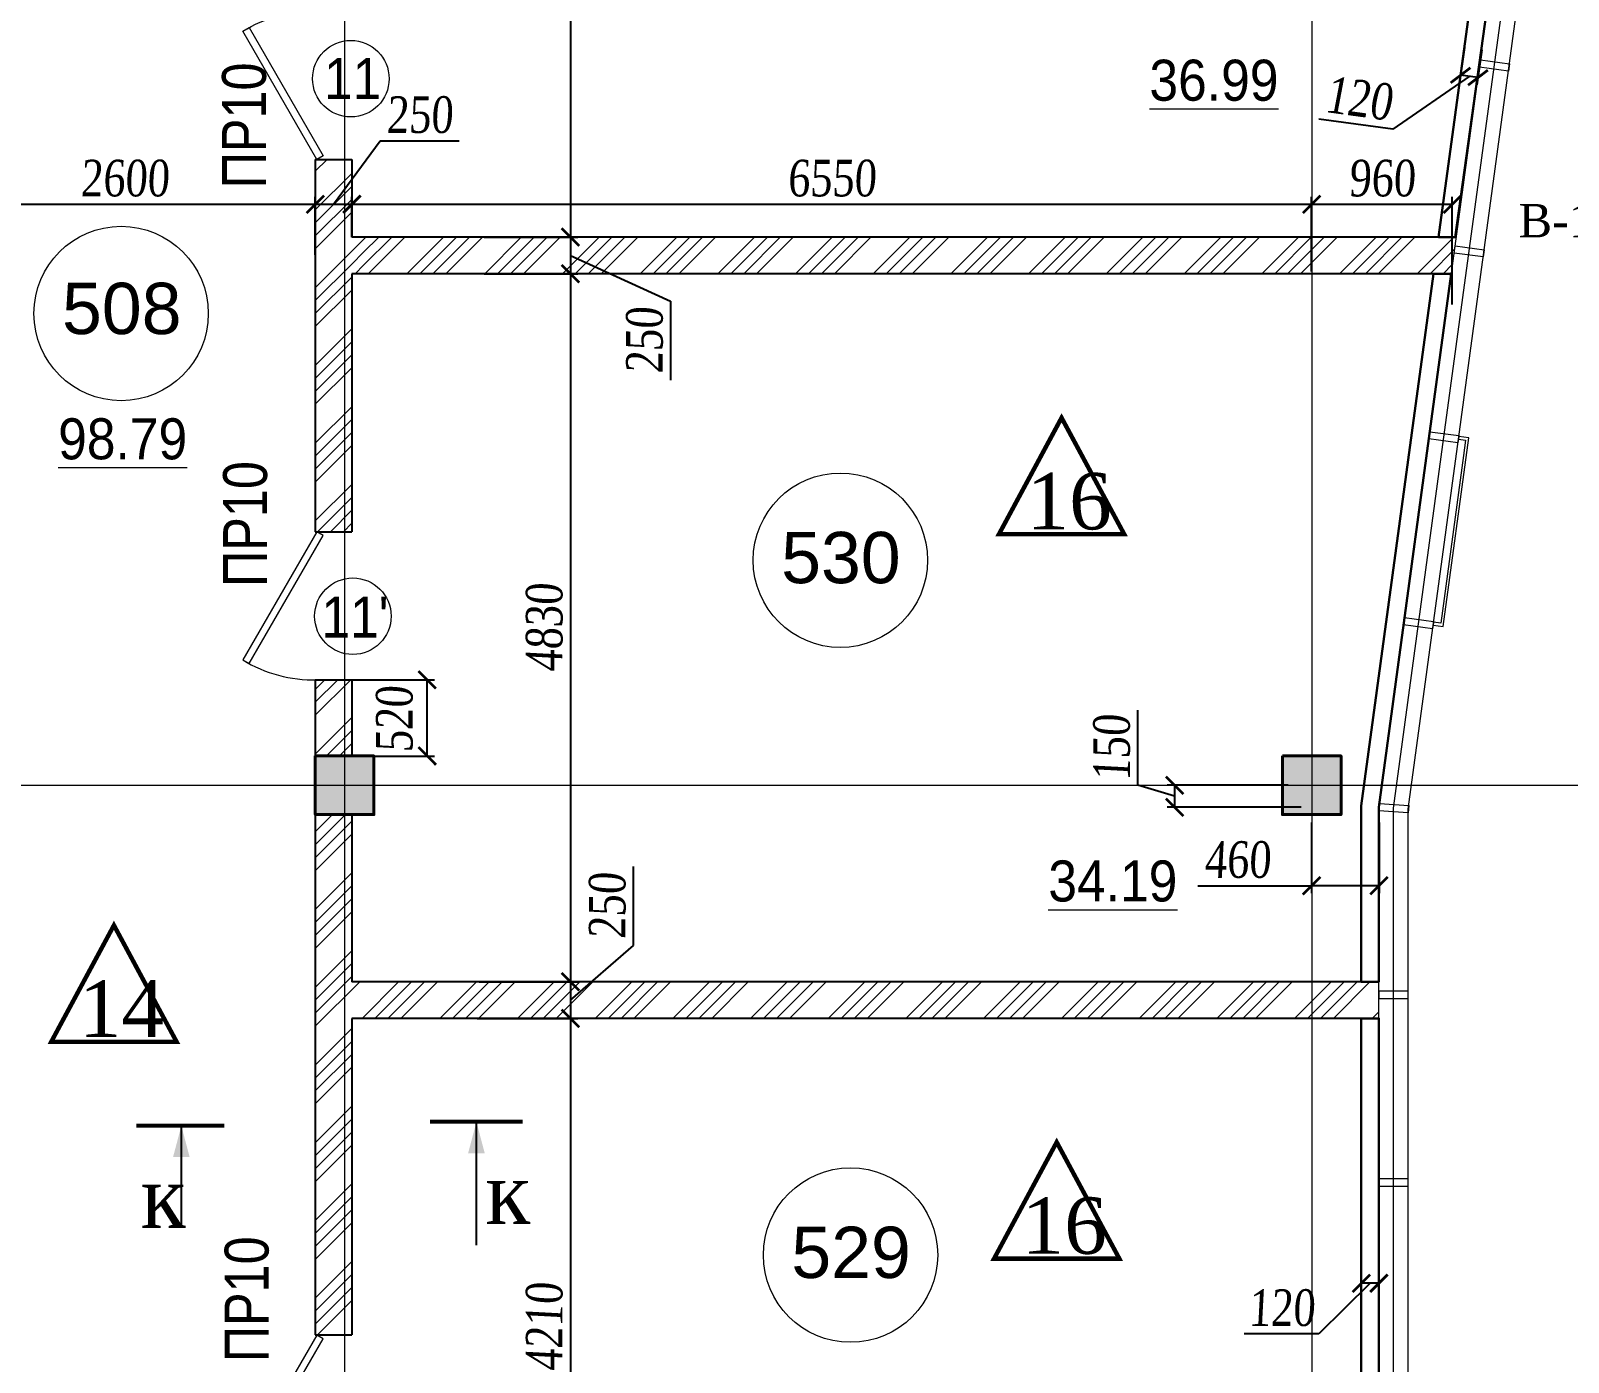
# Model space of a CAD drawing. Header units: inches. Extents: x -407541 to 6688123, y -998590 to 1205599.
# Drawn here: x 96261 to 106754, y 233001 to 242085 of the extents above; entities that cross this region are included whole.
import ezdxf

# ---------------------------------------------------------------- set-up
doc = ezdxf.new("R2010")
doc.units = ezdxf.units.IN
doc.header["$MEASUREMENT"] = 0
doc.linetypes.add('ACAD_ISO04W100', pattern=[30, 24, -3, 0, -3])
for name, color, linetype, lineweight in [('ведомость витражей', 224, 'Continuous', 13), ('ведомость проемов', 3, 'Continuous', 9), ('ВИТРАЖ', 145, 'Continuous', 9), ('двери', 123, 'Continuous', 13), ('марки полов', 140, 'Continuous', 5), ('МОНОЛИТ', 5, 'Continuous', 40), ('Ограждения', 110, 'Continuous', 18), ('Оси', 254, 'ACAD_ISO04W100', 5), ('ПЕРЕГОРОДКА', 7, 'Continuous', 25), ('Перемычки', 21, 'Continuous', 13), ('площади', 40, 'Continuous', 9), ('размер внутр', 142, 'Continuous', 5), ('Цоколь', 21, 'Continuous', 30), ('Штриховка', 7, 'Continuous', 9), ('ШТРИХОВКА КИРПИЧ', 30, 'Continuous', 9), ('Экспликацийа', 7, 'Continuous', 18)]:
    doc.layers.add(name, color=color, linetype=linetype, lineweight=lineweight)
doc.styles.get("Standard").update_dxf_attribs({"font": 'arial.ttf'})
doc.styles.add('style1', font='arial.ttf', dxfattribs={"width": 0.9, "height": 500})
doc.styles.add('STYLE2', font='times.ttf', dxfattribs={"width": 0.8, "oblique": 3})
doc.styles.add('Times', font='times.ttf')
doc.styles.add('стиль1', font='times.ttf')
doc.dimstyles.new('vnytren', dxfattribs={"dimtxt": 250, "dimasz": 120, "dimexe": 50, "dimexo": 0, "dimgap": 50, "dimtad": 1, "dimdec": 0, "dimzin": 0, "dimdsep": 46, "dimtxsty": 'STYLE2', "dimblk": 'ARCHTICK', "dimcen": 0, "dimadec": 0, "dimazin": 0, "dimtfac": 1, "dimtdec": 0, "dimtmove": 1, "dimatfit": 2, "dimldrblk": 'DOT', "dimfxl": 1, "dimtolj": 1, "dimtzin": 0, "dimarcsym": 0})

# ---------------------------------------------------------------- blocks, each defined once
blk = doc.blocks.new('DOOR910')
at = {"layer": 'двери'}
for p, q in [((6780604, 859520), (6780504, 859520)), ((6780604, 858510), (6780504, 858510))]:
    blk.add_line(p, q, dxfattribs=at)
blk.add_lwpolyline([(6781109, 859384), (6781066, 859409), (6780561, 858535), (6780604, 858510)], close=True, dxfattribs=at)
blk.add_arc((6780629, 858603), 917, 58.4378, 91.5622, dxfattribs=at)
blk = doc.blocks.new('_ARCHTICK')
at = {"color": 0, "linetype": 'ByBlock', "const_width": 0.15}
blk.add_lwpolyline([(-0.5, -0.5), (0.5, 0.5)], dxfattribs=at)
blk = doc.blocks.new('*D1646')
at = {"layer": 'размер внутр', "color": 0, "lineweight": -2, "transparency": 16777216}
for p, q in [((98214, 237657), (99017, 237657)), ((98967, 237137), (98967, 237657)), ((98203, 237137), (99017, 237137))]:
    blk.add_line(p, q, dxfattribs=at)
at = {"layer": 'размер внутр', "color": 0, "lineweight": -2, "transparency": 16777216, "xscale": 120, "yscale": 120, "zscale": 120}
for p, rotation in [((98967, 237657), 90), ((98967, 237137), 270)]:
    blk.add_blockref('_ARCHTICK', p, dxfattribs=dict(at, rotation=rotation))
at = {"layer": 'размер внутр', "color": 0, "transparency": 16777216, "insert": (98744, 237387), "char_height": 250, "attachment_point": 5, "rotation": 90, "style": 'STYLE2'}
blk.add_mtext('\\A1;520', dxfattribs=at)
blk = doc.blocks.new('_Dot')
at = {"color": 0, "linetype": 'ByBlock', "lineweight": -2}
blk.add_line((-0.5, 0), (-1, 0), dxfattribs=at)
at = {"color": 0, "linetype": 'ByBlock', "const_width": 0.5}
blk.add_lwpolyline([(-0.25, 0, 1), (0.25, 0, 1)], format="xyb", close=True, dxfattribs=at)
blk = doc.blocks.new('*D1955')
at = {"layer": 'размер внутр', "color": 0, "lineweight": -2, "transparency": 16777216}
for p, q in [((99267, 245527), (99994, 245527)), ((99944, 245527), (99944, 240677)), ((99356, 240677), (99994, 240677))]:
    blk.add_line(p, q, dxfattribs=at)
at = {"layer": 'размер внутр', "color": 0, "lineweight": -2, "transparency": 16777216, "xscale": 120, "yscale": 120, "zscale": 120}
for p, rotation in [((99944, 245527), 90), ((99944, 240677), 270)]:
    blk.add_blockref('_ARCHTICK', p, dxfattribs=dict(at, rotation=rotation))
at = {"layer": 'размер внутр', "color": 0, "transparency": 16777216, "insert": (99767, 243102), "char_height": 250, "attachment_point": 5, "rotation": 90, "style": 'STYLE2'}
blk.add_mtext('\\A1;4850', dxfattribs=at)
blk = doc.blocks.new('*D1956')
at = {"layer": 'размер внутр', "color": 0, "lineweight": -2, "transparency": 16777216}
for p, q in [((99356, 240677), (99994, 240677)), ((99944, 240677), (99944, 240427)), ((99944, 240552), (100628, 240241)), ((99356, 240427), (99994, 240427)), ((100628, 240241), (100628, 239702))]:
    blk.add_line(p, q, dxfattribs=at)
at = {"layer": 'размер внутр', "color": 0, "lineweight": -2, "transparency": 16777216, "xscale": 120, "yscale": 120, "zscale": 120}
for p, rotation in [((99944, 240677), 90), ((99944, 240427), 270)]:
    blk.add_blockref('_ARCHTICK', p, dxfattribs=dict(at, rotation=rotation))
at = {"layer": 'размер внутр', "color": 0, "transparency": 16777216, "insert": (100451, 239972), "char_height": 250, "attachment_point": 5, "rotation": 90, "style": 'STYLE2'}
blk.add_mtext('\\A1;250', dxfattribs=at)
blk = doc.blocks.new('*D1957')
at = {"layer": 'размер внутр', "color": 0, "lineweight": -2, "transparency": 16777216}
for p, q in [((99356, 240427), (99994, 240427)), ((99944, 240427), (99944, 235597)), ((99322, 235597), (99994, 235597))]:
    blk.add_line(p, q, dxfattribs=at)
at = {"layer": 'размер внутр', "color": 0, "lineweight": -2, "transparency": 16777216, "xscale": 120, "yscale": 120, "zscale": 120}
for p, rotation in [((99944, 240427), 90), ((99944, 235597), 270)]:
    blk.add_blockref('_ARCHTICK', p, dxfattribs=dict(at, rotation=rotation))
at = {"layer": 'размер внутр', "color": 0, "transparency": 16777216, "insert": (99767, 238012), "char_height": 250, "attachment_point": 5, "rotation": 90, "style": 'STYLE2'}
blk.add_mtext('\\A1;4830', dxfattribs=at)
blk = doc.blocks.new('*D1958')
at = {"layer": 'размер внутр', "color": 0, "lineweight": -2, "transparency": 16777216}
for p, q in [((100374, 235844), (100374, 236383)), ((99944, 235472), (100374, 235844)), ((99322, 235597), (99994, 235597)), ((99944, 235597), (99944, 235347)), ((99309, 235347), (99994, 235347))]:
    blk.add_line(p, q, dxfattribs=at)
at = {"layer": 'размер внутр', "color": 0, "lineweight": -2, "transparency": 16777216, "xscale": 120, "yscale": 120, "zscale": 120}
for p, rotation in [((99944, 235597), 90), ((99944, 235347), 270)]:
    blk.add_blockref('_ARCHTICK', p, dxfattribs=dict(at, rotation=rotation))
at = {"layer": 'размер внутр', "color": 0, "transparency": 16777216, "insert": (100197, 236114), "char_height": 250, "attachment_point": 5, "rotation": 90, "style": 'STYLE2'}
blk.add_mtext('\\A1;250', dxfattribs=at)
blk = doc.blocks.new('*D1959')
at = {"layer": 'размер внутр', "color": 0, "lineweight": -2, "transparency": 16777216}
for p, q in [((99309, 235347), (99994, 235347)), ((99944, 235347), (99944, 231137)), ((99098, 231137), (99994, 231137))]:
    blk.add_line(p, q, dxfattribs=at)
at = {"layer": 'размер внутр', "color": 0, "lineweight": -2, "transparency": 16777216, "xscale": 120, "yscale": 120, "zscale": 120}
for p, rotation in [((99944, 235347), 90), ((99944, 231137), 270)]:
    blk.add_blockref('_ARCHTICK', p, dxfattribs=dict(at, rotation=rotation))
at = {"layer": 'размер внутр', "color": 0, "transparency": 16777216, "insert": (99767, 233242), "char_height": 250, "attachment_point": 5, "rotation": 90, "style": 'STYLE2'}
blk.add_mtext('\\A1;4210', dxfattribs=at)
blk = doc.blocks.new('*D1969')
at = {"layer": 'размер внутр', "color": 0, "lineweight": -2, "transparency": 16777216}
for p, q in [((95603, 240454), (95603, 240951)), ((98203, 240556), (98203, 240951)), ((95603, 240901), (98203, 240901))]:
    blk.add_line(p, q, dxfattribs=at)
at = {"layer": 'размер внутр', "color": 0, "lineweight": -2, "transparency": 16777216, "xscale": 120, "yscale": 120, "zscale": 120, "rotation": 180}
blk.add_blockref('_ARCHTICK', (95603, 240901), dxfattribs=at)
at = {"layer": 'размер внутр', "color": 0, "lineweight": -2, "transparency": 16777216, "xscale": 120, "yscale": 120, "zscale": 120}
blk.add_blockref('_ARCHTICK', (98203, 240901), dxfattribs=at)
at = {"layer": 'размер внутр', "color": 0, "transparency": 16777216, "insert": (96903, 241078), "char_height": 250, "attachment_point": 5, "style": 'STYLE2'}
blk.add_mtext('\\A1;2600', dxfattribs=at)
blk = doc.blocks.new('*D1970')
at = {"layer": 'размер внутр', "color": 0, "lineweight": -2, "transparency": 16777216}
for p, q in [((98328, 240901), (98646, 241334)), ((98646, 241334), (99185, 241334)), ((98203, 240556), (98203, 240951)), ((98453, 240677), (98453, 240951)), ((98203, 240901), (98453, 240901))]:
    blk.add_line(p, q, dxfattribs=at)
at = {"layer": 'размер внутр', "color": 0, "lineweight": -2, "transparency": 16777216, "xscale": 120, "yscale": 120, "zscale": 120, "rotation": 180}
blk.add_blockref('_ARCHTICK', (98203, 240901), dxfattribs=at)
at = {"layer": 'размер внутр', "color": 0, "lineweight": -2, "transparency": 16777216, "xscale": 120, "yscale": 120, "zscale": 120}
blk.add_blockref('_ARCHTICK', (98453, 240901), dxfattribs=at)
at = {"layer": 'размер внутр', "color": 0, "transparency": 16777216, "insert": (98915, 241511), "char_height": 250, "attachment_point": 5, "style": 'STYLE2'}
blk.add_mtext('\\A1;250', dxfattribs=at)
blk = doc.blocks.new('*D1971')
at = {"layer": 'размер внутр', "color": 0, "lineweight": -2, "transparency": 16777216}
for p, q in [((98453, 240677), (98453, 240951)), ((105003, 240442), (105003, 240951)), ((98453, 240901), (105003, 240901))]:
    blk.add_line(p, q, dxfattribs=at)
at = {"layer": 'размер внутр', "color": 0, "lineweight": -2, "transparency": 16777216, "xscale": 120, "yscale": 120, "zscale": 120, "rotation": 180}
blk.add_blockref('_ARCHTICK', (98453, 240901), dxfattribs=at)
at = {"layer": 'размер внутр', "color": 0, "lineweight": -2, "transparency": 16777216, "xscale": 120, "yscale": 120, "zscale": 120}
blk.add_blockref('_ARCHTICK', (105003, 240901), dxfattribs=at)
at = {"layer": 'размер внутр', "color": 0, "transparency": 16777216, "insert": (101728, 241078), "char_height": 250, "attachment_point": 5, "style": 'STYLE2'}
blk.add_mtext('\\A1;6550', dxfattribs=at)
blk = doc.blocks.new('*D1972')
at = {"layer": 'размер внутр', "color": 0, "lineweight": -2, "transparency": 16777216}
for p, q in [((105003, 240442), (105003, 240951)), ((105963, 240217), (105963, 240951)), ((105003, 240901), (105963, 240901))]:
    blk.add_line(p, q, dxfattribs=at)
at = {"layer": 'размер внутр', "color": 0, "lineweight": -2, "transparency": 16777216, "xscale": 120, "yscale": 120, "zscale": 120, "rotation": 180}
blk.add_blockref('_ARCHTICK', (105003, 240901), dxfattribs=at)
at = {"layer": 'размер внутр', "color": 0, "lineweight": -2, "transparency": 16777216, "xscale": 120, "yscale": 120, "zscale": 120}
blk.add_blockref('_ARCHTICK', (105963, 240901), dxfattribs=at)
at = {"layer": 'размер внутр', "color": 0, "transparency": 16777216, "insert": (105483, 241078), "char_height": 250, "attachment_point": 5, "style": 'STYLE2'}
blk.add_mtext('\\A1;960', dxfattribs=at)
blk = doc.blocks.new('*D3265')
at = {"layer": 'размер внутр', "color": 0, "lineweight": -2, "transparency": 16777216}
for p, q in [((105003, 236684), (105003, 236202)), ((105463, 236684), (105463, 236202)), ((104227, 236252), (105003, 236252)), ((105463, 236252), (105003, 236252))]:
    blk.add_line(p, q, dxfattribs=at)
at = {"layer": 'размер внутр', "color": 0, "lineweight": -2, "transparency": 16777216, "xscale": 120, "yscale": 120, "zscale": 120, "rotation": 180}
blk.add_blockref('_ARCHTICK', (105003, 236252), dxfattribs=at)
at = {"layer": 'размер внутр', "color": 0, "lineweight": -2, "transparency": 16777216, "xscale": 120, "yscale": 120, "zscale": 120}
blk.add_blockref('_ARCHTICK', (105463, 236252), dxfattribs=at)
at = {"layer": 'размер внутр', "color": 0, "transparency": 16777216, "insert": (104497, 236429), "char_height": 250, "attachment_point": 5, "style": 'STYLE2'}
blk.add_mtext('\\A1;460', dxfattribs=at)
blk = doc.blocks.new('*D3277')
at = {"layer": 'размер внутр', "color": 0, "lineweight": -2, "transparency": 16777216}
for p, q in [((103816, 236938), (103816, 237449)), ((104068, 236862), (103816, 236938)), ((104843, 236937), (104018, 236937)), ((104068, 236937), (104068, 236787)), ((104931, 236787), (104018, 236787))]:
    blk.add_line(p, q, dxfattribs=at)
at = {"layer": 'размер внутр', "color": 0, "lineweight": -2, "transparency": 16777216, "xscale": 120, "yscale": 120, "zscale": 120}
for p, rotation in [((104068, 236937), 90), ((104068, 236787), 270)]:
    blk.add_blockref('_ARCHTICK', p, dxfattribs=dict(at, rotation=rotation))
at = {"layer": 'размер внутр', "color": 0, "transparency": 16777216, "insert": (103639, 237193), "char_height": 250, "attachment_point": 5, "rotation": 90, "style": 'STYLE2'}
blk.add_mtext('\\A1;150', dxfattribs=at)
blk = doc.blocks.new('*D3331')
at = {"layer": 'размер внутр', "color": 0, "lineweight": -2, "ltscale": 0.1, "transparency": 16777216}
for p, q in [((106045, 241971), (106012, 241732)), ((106164, 241955), (106131, 241716)), ((106079, 241773), (105557, 241413)), ((106138, 241765), (106019, 241781)), ((105557, 241413), (105051, 241482))]:
    blk.add_line(p, q, dxfattribs=at)
at = {"layer": 'размер внутр', "color": 0, "lineweight": -2, "ltscale": 0.1, "transparency": 16777216, "xscale": 120, "yscale": 120, "zscale": 120}
for p, rotation in [((106019, 241781), 172.2630043872027), ((106138, 241765), 352.2630043872027)]:
    blk.add_blockref('_ARCHTICK', p, dxfattribs=dict(at, rotation=rotation))
at = {"layer": 'размер внутр', "color": 0, "ltscale": 0.1, "transparency": 16777216, "insert": (105328, 241623), "char_height": 250, "attachment_point": 5, "rotation": 352.263, "style": 'STYLE2'}
blk.add_mtext('\\A1;120', dxfattribs=at)
blk = doc.blocks.new('*D3333')
at = {"layer": 'размер внутр', "color": 0, "lineweight": -2, "transparency": 16777216}
for p, q in [((105342, 233774), (105342, 233490)), ((105462, 233774), (105462, 233490)), ((105402, 233540), (105053, 233195)), ((105462, 233540), (105342, 233540)), ((105053, 233195), (104542, 233195))]:
    blk.add_line(p, q, dxfattribs=at)
at = {"layer": 'размер внутр', "color": 0, "lineweight": -2, "transparency": 16777216, "xscale": 120, "yscale": 120, "zscale": 120, "rotation": 180}
blk.add_blockref('_ARCHTICK', (105342, 233540), dxfattribs=at)
at = {"layer": 'размер внутр', "color": 0, "lineweight": -2, "transparency": 16777216, "xscale": 120, "yscale": 120, "zscale": 120}
blk.add_blockref('_ARCHTICK', (105462, 233540), dxfattribs=at)
at = {"layer": 'размер внутр', "color": 0, "transparency": 16777216, "insert": (104798, 233372), "char_height": 250, "attachment_point": 5, "style": 'STYLE2'}
blk.add_mtext('\\A1;120', dxfattribs=at)

msp = doc.modelspace()

# ---------------------------------------------------------------- hatches: boundary and pattern name
h = msp.add_hatch(color=256)
h.set_gradient(color2=(0, 0, 0), one_color=1)
h.paths.add_polyline_path([(99246.1, 234426.9), (99302.9, 234426.9), (99302.9, 234640.8)])
h.paths.add_polyline_path([(99302.9, 234640.8), (99302.9, 234426.9), (99359.7, 234426.9)])
h = msp.add_hatch(color=256)
h.set_gradient(color2=(0, 0, 0), one_color=1)
h.paths.add_polyline_path([(97232.3, 234400.3), (97289, 234400.3), (97289, 234614.2)])
h.paths.add_polyline_path([(97289, 234614.2), (97289, 234400.3), (97345.8, 234400.3)])
at = {"layer": 'Штриховка'}
h = msp.add_hatch(dxfattribs=at)
h.set_pattern_fill('ANSI35', color=256, scale=25, style=0)
h.set_pattern_definition([(45, (-6764080.43, -624333.35), (-112.2532015, 112.2532015), []), (45, (-6763968.18, -624333.35), (-112.2532015, 112.2532015), [198.4375, -39.6875, 0, -39.6875])])
h.paths.add_polyline_path([(17203.4, 266637), (17603.4, 266637), (17603.4, 266237), (17203.4, 266237)])
h.paths.add_polyline_path([(20203.4, 266637), (20603.4, 266637), (20603.4, 266237), (20203.4, 266237)])
h.paths.add_polyline_path([(24073.4, 266637), (24473.4, 266637), (24473.4, 266237), (24073.4, 266237)])
h.paths.add_polyline_path([(17203.4, 261137), (17603.4, 261137), (17603.4, 260737), (17203.4, 260737)])
h.paths.add_polyline_path([(17203.4, 252637), (17603.4, 252637), (17603.4, 252237), (17203.4, 252237)])
h.paths.add_polyline_path([(17203.4, 249137), (17603.4, 249137), (17603.4, 248737), (17203.4, 248737)])
h.paths.add_polyline_path([(17203.4, 243137), (17603.4, 243137), (17603.4, 242737), (17203.4, 242737)])
h.paths.add_polyline_path([(17203.4, 237137), (17603.4, 237137), (17603.4, 236737), (17203.4, 236737)])
h.paths.add_polyline_path([(20203.4, 231137), (20603.4, 231137), (20603.4, 230737), (20203.4, 230737)])
h.paths.add_polyline_path([(20203.4, 237137), (20603.4, 237137), (20603.4, 236737), (20203.4, 236737)])
h.paths.add_polyline_path([(20203.4, 243137), (20603.4, 243137), (20603.4, 242737), (20203.4, 242737)])
h.paths.add_polyline_path([(20203.4, 249137), (20603.4, 249137), (20603.4, 248737), (20203.4, 248737)])
h.paths.add_polyline_path([(20203.4, 228037), (20603.4, 228037), (20603.4, 227637), (20203.4, 227637)])
h.paths.add_polyline_path([(20203.4, 219337), (20603.4, 219337), (20603.4, 218937), (20203.4, 218937)])
h.paths.add_polyline_path([(24703.4, 258237), (25103.4, 258237), (25103.4, 257837), (24703.4, 257837)])
h.paths.add_polyline_path([(30703.4, 263637), (31103.4, 263637), (31103.4, 263237), (30703.4, 263237)])
h.paths.add_polyline_path([(30703.4, 258237), (31103.4, 258237), (31103.4, 257837), (30703.4, 257837)])
h.paths.add_polyline_path([(36703.4, 263637), (37103.4, 263637), (37103.4, 263237), (36703.4, 263237)])
h.paths.add_polyline_path([(36703.4, 258237), (37103.4, 258237), (37103.4, 257837), (36703.4, 257837)])
h.paths.add_polyline_path([(42703.4, 263637), (43103.4, 263637), (43103.4, 263237), (42703.4, 263237)])
h.paths.add_polyline_path([(42703.4, 258237), (43103.4, 258237), (43103.4, 257837), (42703.4, 257837)])
h.paths.add_polyline_path([(48703.4, 258237), (49103.4, 258237), (49103.4, 257837), (48703.4, 257837)])
h.paths.add_polyline_path([(54703.4, 263637), (55103.4, 263637), (55103.4, 263237), (54703.4, 263237)])
h.paths.add_polyline_path([(54703.4, 258237), (55103.4, 258237), (55103.4, 257837), (54703.4, 257837)])
h.paths.add_polyline_path([(60703.4, 263637), (61103.4, 263637), (61103.4, 263237), (60703.4, 263237)])
h.paths.add_polyline_path([(60703.4, 258237), (61103.4, 258237), (61103.4, 257837), (60703.4, 257837)])
h.paths.add_polyline_path([(66703.4, 263637), (67103.4, 263637), (67103.4, 263237), (66703.4, 263237)])
h.paths.add_polyline_path([(66703.4, 258237), (67103.4, 258237), (67103.4, 257837), (66703.4, 257837)])
h.paths.add_polyline_path([(72703.4, 258237), (73103.4, 258237), (73103.4, 257837), (72703.4, 257837)])
h.paths.add_polyline_path([(78703.4, 263637), (79103.4, 263637), (79103.4, 263237), (78703.4, 263237)])
h.paths.add_polyline_path([(78703.4, 258237), (79103.4, 258237), (79103.4, 257837), (78703.4, 257837)])
h.paths.add_polyline_path([(84703.4, 263637), (85103.4, 263637), (85103.4, 263237), (84703.4, 263237)])
h.paths.add_polyline_path([(84703.4, 258237), (85103.4, 258237), (85103.4, 257837), (84703.4, 257837)])
h.paths.add_polyline_path([(90703.4, 258237), (91103.4, 258237), (91103.4, 257837), (90703.4, 257837)])
h.paths.add_polyline_path([(30703.4, 272037), (31103.4, 272037), (31103.4, 271637), (30703.4, 271637)])
h.paths.add_polyline_path([(36703.4, 272037), (37103.4, 272037), (37103.4, 271637), (36703.4, 271637)])
h.paths.add_polyline_path([(42703.4, 272037), (43103.4, 272037), (43103.4, 271637), (42703.4, 271637)])
h.paths.add_polyline_path([(54703.4, 272037), (55103.4, 272037), (55103.4, 271637), (54703.4, 271637)])
h.paths.add_polyline_path([(60703.4, 272037), (61103.4, 272037), (61103.4, 271637), (60703.4, 271637)])
h.paths.add_polyline_path([(66703.4, 272037), (67103.4, 272037), (67103.4, 271637), (66703.4, 271637)])
h.paths.add_polyline_path([(78703.4, 272037), (79103.4, 272037), (79103.4, 271637), (78703.4, 271637)])
h.paths.add_polyline_path([(84703.4, 272037), (85103.4, 272037), (85103.4, 271637), (84703.4, 271637)])
h.paths.add_polyline_path([(91333.4, 266637), (91733.4, 266637), (91733.4, 266237), (91333.4, 266237)])
h.paths.add_polyline_path([(95203.4, 266637), (95603.4, 266637), (95603.4, 266237), (95203.4, 266237)])
h.paths.add_polyline_path([(91333.4, 261137), (91733.4, 261137), (91733.4, 260737), (91333.4, 260737)])
h.paths.add_polyline_path([(95203.4, 261137), (95603.4, 261137), (95603.4, 260737), (95203.4, 260737)])
h.paths.add_polyline_path([(17203.4, 219337), (17603.4, 219337), (17603.4, 218937), (17203.4, 218937)])
h.paths.add_polyline_path([(12103.4, 219337), (12503.4, 219337), (12503.4, 218937), (12103.4, 218937)])
h.paths.add_polyline_path([(8503.4, 222937), (8903.4, 222937), (8903.4, 222537), (8503.4, 222537)])
h.paths.add_polyline_path([(8503.4, 228037), (8903.4, 228037), (8903.4, 227637), (8503.4, 227637)])
h.paths.add_polyline_path([(10603.4, 237137), (11003.4, 237137), (11003.4, 236737), (10603.4, 236737)])
h.paths.add_polyline_path([(10603.4, 243137), (11003.4, 243137), (11003.4, 242737), (10603.4, 242737)])
h.paths.add_polyline_path([(10603.4, 249137), (11003.4, 249137), (11003.4, 248737), (10603.4, 248737)])
h.paths.add_polyline_path([(26803.4, 237137), (27203.4, 237137), (27203.4, 236737), (26803.4, 236737)])
h.paths.add_polyline_path([(26803.4, 243137), (27203.4, 243137), (27203.4, 242737), (26803.4, 242737)])
h.paths.add_polyline_path([(26803.4, 249137), (27203.4, 249137), (27203.4, 248737), (26803.4, 248737)])
h.paths.add_polyline_path([(25303.4, 219337), (25703.4, 219337), (25703.4, 218937), (25303.4, 218937)])
h.paths.add_polyline_path([(28903.4, 222937), (29303.4, 222937), (29303.4, 222537), (28903.4, 222537)])
h.paths.add_polyline_path([(28903.4, 228037), (29303.4, 228037), (29303.4, 227637), (28903.4, 227637)])
h.paths.add_polyline_path([(26803.4, 231137), (27203.4, 231137), (27203.4, 230737), (26803.4, 230737)])
h.paths.add_polyline_path([(26803.4, 228037), (27203.4, 228037), (27203.4, 227637), (26803.4, 227637)])
h.paths.add_polyline_path([(95203.4, 243137), (95603.4, 243137), (95603.4, 242737), (95203.4, 242737)])
h.paths.add_polyline_path([(95203.4, 237137), (95603.4, 237137), (95603.4, 236737), (95203.4, 236737)])
h.paths.add_polyline_path([(98203.4, 231137), (98603.4, 231137), (98603.4, 230737), (98203.4, 230737)])
h.paths.add_polyline_path([(98203.4, 237137), (98603.4, 237137), (98603.4, 236737), (98203.4, 236737)])
h.paths.add_polyline_path([(98203.4, 243137), (98603.4, 243137), (98603.4, 242737), (98203.4, 242737)])
h.paths.add_polyline_path([(98203.4, 249137), (98603.4, 249137), (98603.4, 248737), (98203.4, 248737)])
h.paths.add_polyline_path([(98203.4, 222937), (98603.4, 222937), (98603.4, 222537), (98203.4, 222537)])
h.paths.add_polyline_path([(98203.4, 219337), (98603.4, 219337), (98603.4, 218937), (98203.4, 218937)])
h.paths.add_polyline_path([(95203.4, 222937), (95603.4, 222937), (95603.4, 222537), (95203.4, 222537)])
h.paths.add_polyline_path([(95203.4, 219337), (95603.4, 219337), (95603.4, 218937), (95203.4, 218937)])
h.paths.add_polyline_path([(90103.4, 219337), (90503.4, 219337), (90503.4, 218937), (90103.4, 218937)])
h.paths.add_polyline_path([(86503.4, 222937), (86903.4, 222937), (86903.4, 222537), (86503.4, 222537)])
h.paths.add_polyline_path([(86503.4, 228037), (86903.4, 228037), (86903.4, 227637), (86503.4, 227637)])
h.paths.add_polyline_path([(88603.4, 237137), (89003.4, 237137), (89003.4, 236737), (88603.4, 236737)])
h.paths.add_polyline_path([(88603.4, 243137), (89003.4, 243137), (89003.4, 242737), (88603.4, 242737)])
h.paths.add_polyline_path([(104803.4, 237137), (105203.4, 237137), (105203.4, 236737), (104803.4, 236737)])
h.paths.add_polyline_path([(104803.4, 243137), (105203.4, 243137), (105203.4, 242737), (104803.4, 242737)])
h.paths.add_polyline_path([(104803.4, 249137), (105203.4, 249137), (105203.4, 248737), (104803.4, 248737)])
h.paths.add_polyline_path([(103303.4, 219337), (103703.4, 219337), (103703.4, 218937), (103303.4, 218937)])
h.paths.add_polyline_path([(106903.4, 222937), (107303.4, 222937), (107303.4, 222537), (106903.4, 222537)])
h.paths.add_polyline_path([(104803.4, 231137), (105203.4, 231137), (105203.4, 230737), (104803.4, 230737)])
h.paths.add_polyline_path([(176603.4, 266637), (176203.4, 266637), (176203.4, 266237), (176603.4, 266237)])
h.paths.add_polyline_path([(173603.4, 266637), (173203.4, 266637), (173203.4, 266237), (173603.4, 266237)])
h.paths.add_polyline_path([(169733.4, 266637), (169333.4, 266637), (169333.4, 266237), (169733.4, 266237)])
h.paths.add_polyline_path([(176603.4, 261137), (176203.4, 261137), (176203.4, 260737), (176603.4, 260737)])
h.paths.add_polyline_path([(176603.4, 252637), (176203.4, 252637), (176203.4, 252237), (176603.4, 252237)])
h.paths.add_polyline_path([(176603.4, 249137), (176203.4, 249137), (176203.4, 248737), (176603.4, 248737)])
h.paths.add_polyline_path([(176603.4, 243137), (176203.4, 243137), (176203.4, 242737), (176603.4, 242737)])
h.paths.add_polyline_path([(176603.4, 237137), (176203.4, 237137), (176203.4, 236737), (176603.4, 236737)])
h.paths.add_polyline_path([(173603.4, 231137), (173203.4, 231137), (173203.4, 230737), (173603.4, 230737)])
h.paths.add_polyline_path([(173603.4, 237137), (173203.4, 237137), (173203.4, 236737), (173603.4, 236737)])
h.paths.add_polyline_path([(173603.4, 243137), (173203.4, 243137), (173203.4, 242737), (173603.4, 242737)])
h.paths.add_polyline_path([(173603.4, 249137), (173203.4, 249137), (173203.4, 248737), (173603.4, 248737)])
h.paths.add_polyline_path([(173603.4, 228037), (173203.4, 228037), (173203.4, 227637), (173603.4, 227637)])
h.paths.add_polyline_path([(173603.4, 222937), (173203.4, 222937), (173203.4, 222537), (173603.4, 222537)])
h.paths.add_polyline_path([(173603.4, 219337), (173203.4, 219337), (173203.4, 218937), (173603.4, 218937)])
h.paths.add_polyline_path([(169103.4, 258237), (168703.4, 258237), (168703.4, 257837), (169103.4, 257837)])
h.paths.add_polyline_path([(163103.4, 263637), (162703.4, 263637), (162703.4, 263237), (163103.4, 263237)])
h.paths.add_polyline_path([(163103.4, 258237), (162703.4, 258237), (162703.4, 257837), (163103.4, 257837)])
h.paths.add_polyline_path([(157103.4, 263637), (156703.4, 263637), (156703.4, 263237), (157103.4, 263237)])
h.paths.add_polyline_path([(157103.4, 258237), (156703.4, 258237), (156703.4, 257837), (157103.4, 257837)])
h.paths.add_polyline_path([(151103.4, 263637), (150703.4, 263637), (150703.4, 263237), (151103.4, 263237)])
h.paths.add_polyline_path([(151103.4, 258237), (150703.4, 258237), (150703.4, 257837), (151103.4, 257837)])
h.paths.add_polyline_path([(145103.4, 258237), (144703.4, 258237), (144703.4, 257837), (145103.4, 257837)])
h.paths.add_polyline_path([(139103.4, 263637), (138703.4, 263637), (138703.4, 263237), (139103.4, 263237)])
h.paths.add_polyline_path([(139103.4, 258237), (138703.4, 258237), (138703.4, 257837), (139103.4, 257837)])
h.paths.add_polyline_path([(133103.4, 263637), (132703.4, 263637), (132703.4, 263237), (133103.4, 263237)])
h.paths.add_polyline_path([(133103.4, 258237), (132703.4, 258237), (132703.4, 257837), (133103.4, 257837)])
h.paths.add_polyline_path([(127103.4, 263637), (126703.4, 263637), (126703.4, 263237), (127103.4, 263237)])
h.paths.add_polyline_path([(127103.4, 258237), (126703.4, 258237), (126703.4, 257837), (127103.4, 257837)])
h.paths.add_polyline_path([(121103.4, 258237), (120703.4, 258237), (120703.4, 257837), (121103.4, 257837)])
h.paths.add_polyline_path([(115103.4, 263637), (114703.4, 263637), (114703.4, 263237), (115103.4, 263237)])
h.paths.add_polyline_path([(115103.4, 258237), (114703.4, 258237), (114703.4, 257837), (115103.4, 257837)])
h.paths.add_polyline_path([(109103.4, 263637), (108703.4, 263637), (108703.4, 263237), (109103.4, 263237)])
h.paths.add_polyline_path([(109103.4, 258237), (108703.4, 258237), (108703.4, 257837), (109103.4, 257837)])
h.paths.add_polyline_path([(103103.4, 258237), (102703.4, 258237), (102703.4, 257837), (103103.4, 257837)])
h.paths.add_polyline_path([(163103.4, 272037), (162703.4, 272037), (162703.4, 271637), (163103.4, 271637)])
h.paths.add_polyline_path([(157103.4, 272037), (156703.4, 272037), (156703.4, 271637), (157103.4, 271637)])
h.paths.add_polyline_path([(151103.4, 272037), (150703.4, 272037), (150703.4, 271637), (151103.4, 271637)])
h.paths.add_polyline_path([(139103.4, 272037), (138703.4, 272037), (138703.4, 271637), (139103.4, 271637)])
h.paths.add_polyline_path([(133103.4, 272037), (132703.4, 272037), (132703.4, 271637), (133103.4, 271637)])
h.paths.add_polyline_path([(127103.4, 272037), (126703.4, 272037), (126703.4, 271637), (127103.4, 271637)])
h.paths.add_polyline_path([(115103.4, 272037), (114703.4, 272037), (114703.4, 271637), (115103.4, 271637)])
h.paths.add_polyline_path([(109103.4, 272037), (108703.4, 272037), (108703.4, 271637), (109103.4, 271637)])
h.paths.add_polyline_path([(102473.4, 266637), (102073.4, 266637), (102073.4, 266237), (102473.4, 266237)])
h.paths.add_polyline_path([(98603.4, 266637), (98203.4, 266637), (98203.4, 266237), (98603.4, 266237)])
h.paths.add_polyline_path([(176603.4, 222937), (176203.4, 222937), (176203.4, 222537), (176603.4, 222537)])
h.paths.add_polyline_path([(176603.4, 219337), (176203.4, 219337), (176203.4, 218937), (176603.4, 218937)])
h.paths.add_polyline_path([(181703.4, 219337), (181303.4, 219337), (181303.4, 218937), (181703.4, 218937)])
h.paths.add_polyline_path([(185303.4, 222937), (184903.4, 222937), (184903.4, 222537), (185303.4, 222537)])
h.paths.add_polyline_path([(185303.4, 228037), (184903.4, 228037), (184903.4, 227637), (185303.4, 227637)])
h.paths.add_polyline_path([(183203.4, 237137), (182803.4, 237137), (182803.4, 236737), (183203.4, 236737)])
h.paths.add_polyline_path([(183203.4, 243137), (182803.4, 243137), (182803.4, 242737), (183203.4, 242737)])
h.paths.add_polyline_path([(183203.4, 249137), (182803.4, 249137), (182803.4, 248737), (183203.4, 248737)])
h.paths.add_polyline_path([(167003.4, 237137), (166603.4, 237137), (166603.4, 236737), (167003.4, 236737)])
h.paths.add_polyline_path([(167003.4, 243137), (166603.4, 243137), (166603.4, 242737), (167003.4, 242737)])
h.paths.add_polyline_path([(167003.4, 249137), (166603.4, 249137), (166603.4, 248737), (167003.4, 248737)])
h.paths.add_polyline_path([(168503.4, 219337), (168103.4, 219337), (168103.4, 218937), (168503.4, 218937)])
h.paths.add_polyline_path([(164903.4, 222937), (164503.4, 222937), (164503.4, 222537), (164903.4, 222537)])
h.paths.add_polyline_path([(164903.4, 228037), (164503.4, 228037), (164503.4, 227637), (164903.4, 227637)])
h.paths.add_polyline_path([(167003.4, 231137), (166603.4, 231137), (166603.4, 230737), (167003.4, 230737)])
h.paths.add_polyline_path([(167003.4, 228037), (166603.4, 228037), (166603.4, 227637), (167003.4, 227637)])
h.paths.add_polyline_path([(91333.4, 258237), (91733.4, 258237), (91733.4, 257837), (91333.4, 257837)])
h.paths.add_polyline_path([(95203.4, 258237), (95603.4, 258237), (95603.4, 257837), (95203.4, 257837)])
h.paths.add_polyline_path([(180703.4, 261137), (180303.4, 261137), (180303.4, 260737), (180703.4, 260737)])
h.paths.add_polyline_path([(180703.4, 252637), (180303.4, 252637), (180303.4, 252237), (180703.4, 252237)])
h.paths.add_polyline_path([(13103.4, 261137), (13503.4, 261137), (13503.4, 260737), (13103.4, 260737)])
h.paths.add_polyline_path([(13103.4, 252637), (13503.4, 252637), (13503.4, 252237), (13103.4, 252237)])
h.paths.add_polyline_path([(17203.4, 258237), (17603.4, 258237), (17603.4, 257837), (17203.4, 257837)])
h.paths.add_polyline_path([(13103.4, 258237), (13503.4, 258237), (13503.4, 257837), (13103.4, 257837)])
h.paths.add_polyline_path([(176603.4, 258237), (176203.4, 258237), (176203.4, 257837), (176603.4, 257837)])
h.paths.add_polyline_path([(180703.4, 258237), (180303.4, 258237), (180303.4, 257837), (180703.4, 257837)])
h.paths.add_polyline_path([(98203.4, 228037), (98603.4, 228037), (98603.4, 227637), (98203.4, 227637)])
h.paths.add_polyline_path([(104803.4, 228037), (105203.4, 228037), (105203.4, 227637), (104803.4, 227637)])
h.paths.add_polyline_path([(106903.4, 228037), (107303.4, 228037), (107303.4, 227637), (106903.4, 227637)])
h.paths.add_polyline_path([(17603.4, 222922), (17203.4, 222922), (17203.4, 222537), (17603.4, 222537)])
h.paths.add_polyline_path([(20603.4, 222922), (20203.4, 222922), (20203.4, 222537), (20603.4, 222537)])
at = {"layer": 'ШТРИХОВКА КИРПИЧ', "ltscale": 0.1}
h = msp.add_hatch(dxfattribs=at)
h.set_pattern_fill('ANSI34', color=256, scale=500, style=0)
h.paths.add_polyline_path([(98204.6, 247306.2, -0.0024209), (98213.5, 247306), (98313.5, 247306), (98453.4, 247306), (98453.4, 248737.2), (98203.4, 248737.2)])
h.paths.add_polyline_path([(98203.4, 243137.2), (98453.4, 243137.2), (98453.4, 245526.7), (98533.2, 245526.7), (98533.2, 245776.7), (98453.4, 245776.7), (98453.4, 246296), (98203.2, 246296)])
h.paths.add_polyline_path([(105003.2, 245526.7), (105003.2, 245776.7), (98533.2, 245776.7), (98533.2, 245526.7)])
h.paths.add_polyline_path([(106145, 245526.7), (106135.3, 245657.9), (106135.3, 245657.9), (106131.6, 245707.7), (106126.4, 245776.7), (106006.1, 245776.7), (105003.2, 245776.7), (105003.2, 245526.7)])
h.paths.add_polyline_path([(105956.1, 240426.9), (106309.1, 243025.5), (105982, 240676.9), (105868.9, 240676.9), (105003.2, 240676.9), (105003.2, 240426.9)])
h.paths.add_polyline_path([(105003.2, 240426.9), (105003.2, 240676.9), (98533.2, 240676.9), (98533.2, 240426.9)])
h.paths.add_polyline_path([(97654.2, 242254.6), (97654.2, 242699.9), (97957.7, 242699.9), (97957.7, 242254.6)], flags=9)
h.paths.add_polyline_path([(97328.7, 236667.6), (97328.7, 237112.9), (97632.1, 237112.9), (97632.1, 236667.6)], flags=9)
h.paths.add_polyline_path([(99640.9, 242816.3), (99640.9, 243387.3), (99944.4, 243387.3), (99944.4, 242816.3)], flags=9)
h.paths.add_polyline_path([(100121.1, 240696), (100121.1, 241147.5), (100424.6, 241147.5), (100424.6, 240696)], flags=9)
h.paths.add_polyline_path([(99640.9, 237726.5), (99640.9, 238297.5), (99944.4, 238297.5), (99944.4, 237726.5)], flags=9)
h.paths.add_polyline_path([(96618.5, 241263.9), (97188.2, 241263.9), (97188.2, 240960.4), (96618.5, 240960.4)], flags=9)
h.paths.add_polyline_path([(98346.4, 241535.3), (98775.3, 241535.3), (98775.3, 241231.8), (98346.4, 241231.8)], flags=9)
h.paths.add_polyline_path([(101381, 241204.3), (101945.6, 241204.3), (101945.6, 240900.8), (101381, 240900.8)], flags=9)
h.paths.add_polyline_path([(97955.7, 238214), (97955.7, 239225.7), (97496.2, 239225.7), (97496.2, 238214.1)], flags=9)
h.paths.add_polyline_path([(97948.1, 240933.3), (97948.2, 241944.9), (97488.7, 241944.9), (97488.6, 240933.3)], flags=9)
h.paths.add_polyline_path([(102960.9, 239164.5), (103633.4, 239164.5), (103633.4, 238580.4), (102960.9, 238580.4)], flags=9)
h.paths.add_polyline_path([(101338.5, 239878.2), (102285.6, 239878.2), (102285.6, 239345.5), (101338.5, 239345.5)], flags=9)
h.paths.add_polyline_path([(98174.4, 238294.9), (98718.4, 238294.9), (98718.4, 237873.8), (98174.4, 237873.8)], flags=9)
h.paths.add_polyline_path([(98192, 241968.2), (98620.7, 241968.2), (98620.7, 241547.1), (98192, 241547.1)], flags=9)
h.paths.add_polyline_path([(96572.7, 239651.5), (97561.5, 239651.5), (97561.5, 239174.4), (96572.7, 239174.4)], flags=9)
h.paths.add_polyline_path([(103825.8, 241957.4), (104817.9, 241957.4), (104817.9, 241480.2), (103825.8, 241480.2)], flags=9)
h = msp.add_hatch(dxfattribs=at)
h.set_pattern_fill('ANSI34', color=256, scale=500, style=0)
h.paths.add_polyline_path([(98203.4, 238667.2), (98452.5, 238667.2), (98452.5, 241207.2), (98203.4, 241207.2)])
h = msp.add_hatch(dxfattribs=at)
h.set_pattern_fill('ANSI34', color=256, scale=500, style=0)
h.paths.add_polyline_path([(98533.2, 240676.9), (98452.5, 240676.9), (98452.5, 240426.9), (98533.2, 240426.9)])
h = msp.add_hatch(dxfattribs=at)
h.set_pattern_fill('ANSI34', color=256, scale=500, style=0)
h.paths.add_polyline_path([(98453.4, 237657.2), (98213.6, 237657.2, -0.0027941), (98203.4, 237657), (98203.4, 237137.2), (98453.4, 237137.2)])
h = msp.add_hatch(dxfattribs=at)
h.set_pattern_fill('ANSI34', color=256, scale=500, style=0)
h.paths.add_polyline_path([(105003.2, 235597.1), (98533.2, 235597.1), (98533.2, 235347.1), (105003.2, 235347.1)])
h.paths.add_polyline_path([(98533.2, 235597.1), (98453.4, 235597.1), (98453.4, 236737.2), (98203.4, 236737.2), (98203.4, 233187.2), (98453.4, 233187.2), (98453.4, 235347.1), (98533.2, 235347.1)])
h.paths.add_polyline_path([(105461.7, 235597.1), (105341.7, 235597.1), (105003.2, 235597.1), (105003.2, 235347.1), (105461.7, 235347.1)])
h.paths.add_polyline_path([(104803.2, 231137.2), (98603.4, 231137.2), (98603.4, 230937.2), (104803.2, 230937.2)])
h.paths.add_polyline_path([(104803.2, 230937.2), (98603.4, 230937.2), (98603.4, 230887.2), (104803.2, 230887.2)])
h.paths.add_polyline_path([(98453.4, 232177.2), (98213.6, 232177.2, -0.0027952), (98203.4, 232177), (98203.4, 231137.2), (98453.4, 231137.2)])
h.paths.add_polyline_path([(95605.1, 234687, -0.0033175), (95592.9, 234687.2), (95492.9, 234687.2), (95353.3, 234687.2), (95353.3, 231037.2), (95603.3, 231037.2)])
h.paths.add_polyline_path([(96196.8, 235493.7), (96196.8, 236505.4), (95737.3, 236505.4), (95737.2, 235493.7)], flags=9)
h.paths.add_polyline_path([(96493.5, 235702.1), (97168.2, 235702.1), (97168.2, 235124.6), (96493.5, 235124.6)], flags=9)

# ---------------------------------------------------------------- linework, layer by layer
at = {"lineweight": 53}
for p, q in [((99616.3, 234640.8), (98987.4, 234640.8)), ((97581.1, 234614.2), (96982.8, 234614.2))]:
    msp.add_line(p, q, dxfattribs=at)
for p, q in [((99301.8, 234640.8), (99301.8, 233800.2)), ((97288.2, 234614.2), (97288.2, 233919.3))]:
    msp.add_line(p, q)
at = {"layer": 'ведомость проемов'}
for centre in [(98445.6, 241757.7), (98459.8, 238090.7)]:
    msp.add_circle(centre, 261.1, dxfattribs=at)
at = {"layer": 'ВИТРАЖ', "ltscale": 0.1}
for points in [[(105661.6, 230476.8), (105661.7, 236774.6), (106004.5, 239297.9), (106524.3, 243123.7), (106046.2, 249552)], [(105461.7, 230478.2), (105461.7, 236788.1), (105806.3, 239324.8), (106323.3, 243129.8), (105848.8, 249509.2)], [(105561.6, 230476.8), (105561.7, 236781.3), (105905.4, 239311.3), (106423.8, 243126.8), (105948.6, 249516.2)]]:
    msp.add_lwpolyline(points, dxfattribs=at)
for points in [[(106352.5, 241859.3), (106345.8, 241809.8), (106147.6, 241836.7), (106154.3, 241886.3)], [(106180.2, 240591), (106173.5, 240541.4), (105975.3, 240568.4), (105982, 240617.9)], [(106007.9, 239322.6), (106001.1, 239273.1), (105803, 239300), (105809.7, 239349.6)], [(105835.6, 238054.3), (105828.8, 238004.8), (105630.6, 238031.7), (105637.4, 238081.2)], [(105665.1, 236799.4), (105661.7, 236749.5), (105461.7, 236763), (105465.1, 236812.9)], [(105661.7, 235533.1), (105461.7, 235533.1), (105461.7, 235483.1), (105661.7, 235483.1)], [(105661.7, 234253.1), (105461.7, 234253.1), (105461.7, 234203.1), (105661.7, 234203.1)]]:
    msp.add_lwpolyline(points, close=True, dxfattribs=at)
at = {"layer": 'марки полов', "const_width": 30}
for points in [[(102868.8, 238650.2), (103296.3, 239444.6), (103723.8, 238650.2)], [(96401.4, 235187.8), (96828.9, 235982.2), (97256.4, 235187.8)], [(102835.5, 233708), (103263, 234502.4), (103690.5, 233708)]]:
    msp.add_lwpolyline(points, close=True, dxfattribs=at)
at = {"layer": 'МОНОЛИТ'}
for points in [[(98203.4, 237137.2), (98603.4, 237137.2), (98603.4, 236737.2), (98203.4, 236737.2)], [(104803.4, 237137.2), (105203.4, 237137.2), (105203.4, 236737.2), (104803.4, 236737.2)]]:
    msp.add_lwpolyline(points, close=True, dxfattribs=at)
at = {"layer": 'Ограждения', "linetype": 'Continuous', "lineweight": 15}
msp.add_lwpolyline([(106006.9, 239317.4), (106004.2, 239297.6), (106053.7, 239290.9), (106039.6, 239187.4), (105884.2, 238042.9), (105834.7, 238049.6), (105832, 238029.8), (105901.3, 238020.4), (106076.2, 239308)], close=True, dxfattribs=at)
at = {"layer": 'Оси', "ltscale": 0.3}
for p, q in [((98403.4, 278737.2), (98403.4, 186893.5)), ((105003.2, 252437.2), (105003.2, 211937.2)), ((79506.2, 236937.2), (114285.8, 236937.2))]:
    msp.add_line(p, q, dxfattribs=at)
at = {"layer": 'ПЕРЕГОРОДКА'}
for p, q in [((98203.4, 241207.2), (98452.5, 241207.2)), ((105982, 240676.9), (98453.1, 240676.9)), ((105965.7, 240426.9), (98453.4, 240426.9)), ((98203.4, 238667.2), (98453.4, 238667.2)), ((98203.4, 237657.2), (98453.4, 237657.2)), ((105461.7, 235597.1), (98453.4, 235597.1)), ((105461.7, 235347.1), (98453.4, 235347.1)), ((98203.4, 233187.2), (98453.4, 233187.2))]:
    msp.add_line(p, q, dxfattribs=at)
at = {"layer": 'ПЕРЕГОРОДКА', "ltscale": 0.1}
for p, q in [((98203.4, 241207.2), (98203.4, 238667.2)), ((98452.5, 241207.2), (98453.1, 240676.9)), ((98453.4, 240426.9), (98453.4, 238667.2)), ((98203.4, 237657.2), (98203.4, 233187.2)), ((98453.4, 237657.2), (98453.4, 237137.2)), ((98453.4, 236737.2), (98453.4, 235597.1)), ((98453.4, 235347.1), (98453.4, 233187.2))]:
    msp.add_line(p, q, dxfattribs=at)
at = {"layer": 'Цоколь', "ltscale": 0.1}
for points in [[(105868.9, 240676.9), (106202.7, 243133.5), (106024.7, 245526.7)], [(105341.7, 235597.1), (105341.7, 236796.2), (105687.4, 239341), (105835, 240426.9)]]:
    msp.add_lwpolyline(points, dxfattribs=at)
at = {"layer": 'Цоколь'}
for points in [[(105868.9, 240676.9), (105982, 240676.9), (106323.5, 243128.8), (106145, 245526.7), (106024.7, 245526.7)], [(105341.7, 235597.1), (105461.7, 235597.1), (105461.7, 236788.1), (105956.1, 240426.9), (105835, 240426.9)]]:
    msp.add_lwpolyline(points, dxfattribs=at)
msp.add_lwpolyline([(105341.7, 235347.1), (105461.7, 235347.1), (105461.7, 231137.2), (105341.7, 231137.2)], close=True, dxfattribs=at)
at = {"layer": 'Экспликацийа'}
for centre in [(96877.9, 240156), (101786.6, 238472.5), (101856.1, 233732.5)]:
    msp.add_circle(centre, 595, dxfattribs=at)

# ---------------------------------------------------------------- block references
at = {"layer": 'двери', "xscale": -1}
msp.add_blockref('DOOR910', (6878817.5, -617302.4), dxfattribs=at)
at = {"layer": 'двери', "rotation": 180}
for p in [(6878817.5, 1097176.9), (6878817.5, 1091696.9)]:
    msp.add_blockref('DOOR910', p, dxfattribs=at)

# ---------------------------------------------------------------- texts
at = {"char_height": 420, "width": 31148.55, "attachment_point": 7}
for insert in [(97010.5, 233917.5), (99362.9, 233944.1)]:
    msp.add_mtext('{\\fTimes New Roman|b0|i0|c204|p18;к}', dxfattribs=dict(at, insert=insert))
at = {"layer": 'ведомость витражей', "style": 'Times'}
msp.add_text('В-10', height=226.8, rotation=0, dxfattribs=at).set_placement((106415.8, 240676.1))
at = {"layer": 'ведомость проемов', "char_height": 280, "width": 4068.199, "attachment_point": 1, "style": 'style1'}
for s, insert in [('11', (98262, 241898.2)), ("11'", (98244.4, 238224.9))]:
    msp.add_mtext(s, dxfattribs=dict(at, insert=insert))
at = {"layer": 'марки полов', "char_height": 385, "width": 645.369, "attachment_point": 1, "style": 'стиль1'}
for s, insert in [('16', (103057.2, 239068.3)), ('14', (96589.8, 235605.9)), ('16', (103023.9, 234126.1))]:
    msp.add_mtext(s, dxfattribs=dict(at, insert=insert))
at = {"layer": 'Перемычки', "width": 0.82}
for p in [(97866.4, 241009.9), (97874, 238290.6), (97884.3, 233001.6)]:
    msp.add_text('ПР10', height=300, rotation=89.99787, dxfattribs=at).set_placement(p)
at = {"layer": 'площади', "char_height": 280, "width": 1499.075, "attachment_point": 1, "style": 'style1'}
for s, insert in [('{\\L36.99}', (103895.8, 241887.4)), ('{\\L98.79}', (96448.1, 239441.1)), ('{\\L34.19}', (103205.7, 236424.6))]:
    msp.add_mtext(s, dxfattribs=dict(at, insert=insert))
at = {"layer": 'Экспликацийа', "char_height": 350, "width": 4589.447, "attachment_point": 9}
for s, insert in [('{\\fArial|b0|i0|c204|p34;508}', (97290.3, 240010.6)), ('{\\fArial|b0|i0|c204|p34;530}', (102198.1, 238311)), ('{\\fArial|b0|i0|c204|p34;529}', (102267.7, 233571))]:
    msp.add_mtext(s, dxfattribs=dict(at, insert=insert))

# ---------------------------------------------------------------- dimensions: what is measured, and where the dimension line sits
at = {"layer": 'размер внутр'}
for base, p1, p2, picture, middle in [((99944.2, 240676.9), (99266.6, 245526.7), (99355.6, 240676.9), '*D1955', (99767, 243101.8)), ((99944.4, 235597.1), (99355.8, 240426.9), (99321.6, 235597.1), '*D1957', (99767.2, 238012)), ((104068, 236787.2), (104843, 236937.2), (104931.1, 236787.2), '*D3277', (103638.7, 236987.9)), ((99944.1, 231137.2), (99309.2, 235347.1), (99098.5, 231137.2), '*D1959', (99766.9, 233242.2))]:
    dim = msp.add_linear_dim(base=base, p1=p1, p2=p2, angle=90, dimstyle='vnytren', dxfattribs=at)
    dim.commit()
    dim.dimension.update_dxf_attribs({"geometry": picture, "text_midpoint": middle})
at = {"layer": 'размер внутр', "ltscale": 0.1}
dim = msp.add_linear_dim(base=(106019, 241781.3), p1=(106163.8, 241954.8), p2=(106044.7, 241971), angle=172.263, dimstyle='vnytren', dxfattribs=at)
dim.commit()
dim.dimension.update_dxf_attribs({"geometry": '*D3331', "text_midpoint": (105507.3, 241419.7), "dimtype": 161})
at = {"layer": 'размер внутр'}
for base, p1, p2, picture, middle in [((98453.1, 240900.8), (98203.4, 240555.6), (98453.1, 240676.9), '*D1970', (98695.5, 241333.6)), ((105003.2, 236251.6), (105462.9, 236684.3), (105003.2, 236684.3), '*D3265', (104497.2, 236403.3)), ((105341.7, 233539.9), (105461.7, 233774.1), (105341.7, 233774.1), '*D3333', (105003.2, 233194.7))]:
    dim = msp.add_linear_dim(base=base, p1=p1, p2=p2, dimstyle='vnytren', dxfattribs=at)
    dim.commit()
    dim.dimension.update_dxf_attribs({"geometry": picture, "text_midpoint": middle, "dimtype": 160})
for base, p1, p2, picture, middle in [((98203.4, 240900.8), (95603.3, 240454.2), (98203.4, 240555.6), '*D1969', (96903.3, 241078)), ((105003.2, 240900.8), (98453.1, 240676.9), (105003.2, 240441.6), '*D1971', (101728.2, 241078)), ((105963.2, 240900.8), (105003.2, 240441.6), (105963.2, 240217), '*D1972', (105483.2, 241078.4))]:
    dim = msp.add_linear_dim(base=base, p1=p1, p2=p2, dimstyle='vnytren', dxfattribs=at)
    dim.commit()
    dim.dimension.update_dxf_attribs({"geometry": picture, "text_midpoint": middle})
for base, p1, p2, picture, middle in [((99944.4, 240426.9), (99355.6, 240676.9), (99355.8, 240426.9), '*D1956', (100628.3, 240191.5)), ((98966.7, 237657.2), (98203.4, 237137.2), (98213.6, 237657.2), '*D1646', (98921, 237387.5)), ((99943.9, 235347.1), (99321.6, 235597.1), (99309.2, 235347.1), '*D1958', (100374.1, 235894.1))]:
    dim = msp.add_linear_dim(base=base, p1=p1, p2=p2, angle=90, dimstyle='vnytren', dxfattribs=at)
    dim.commit()
    dim.dimension.update_dxf_attribs({"geometry": picture, "text_midpoint": middle, "dimtype": 160})

doc.saveas('drawing.dxf')
